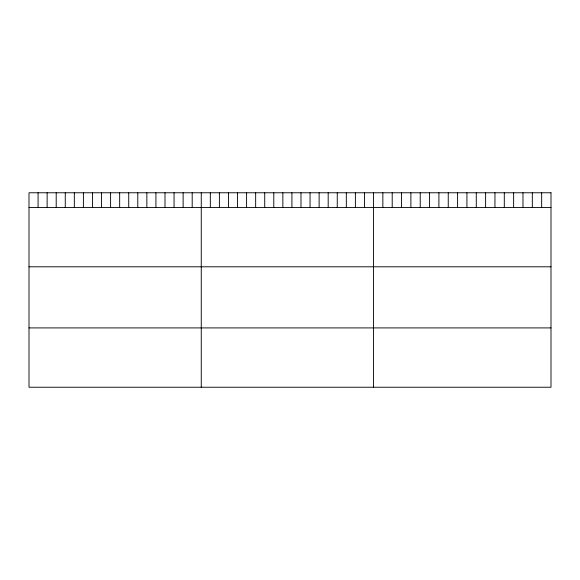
<?xml version="1.0" encoding="UTF-8"?>
<svg xmlns="http://www.w3.org/2000/svg" width="580" height="580" viewBox="0 0 580 580"><rect width="100%" height="100%" fill="white"/><g stroke="black" fill="none" stroke-linecap="round" stroke-linejoin="round"><path stroke-width="0.87" d="M29 207.488L551 207.488M29 266.8L551 266.8M29 327.91L551 327.91M541.662 192.77L541.662 207.488M532.317 192.77L532.317 207.488M522.979 192.77L522.979 207.488M513.634 192.77L513.634 207.488M504.296 192.77L504.296 207.488M494.95 192.77L494.95 207.488M485.612 192.77L485.612 207.488M476.274 192.77L476.274 207.488M466.929 192.77L466.929 207.488M457.591 192.77L457.591 207.488M448.246 192.77L448.246 207.488M438.908 192.77L438.908 207.488M429.57 192.77L429.57 207.488M420.224 192.77L420.224 207.488M410.887 192.77L410.887 207.488M401.541 192.77L401.541 207.488M392.203 192.77L392.203 207.488M382.858 192.77L382.858 207.488M373.52 192.77L373.52 387.23M364.45 192.77L364.45 207.488M355.388 192.77L355.388 207.488M346.318 192.77L346.318 207.488M337.255 192.77L337.255 207.488M328.186 192.77L328.186 207.488M319.123 192.77L319.123 207.488M310.053 192.77L310.053 207.488M300.991 192.77L300.991 207.488M291.921 192.77L291.921 207.488M282.859 192.77L282.859 207.488M273.789 192.77L273.789 207.488M264.726 192.77L264.726 207.488M255.657 192.77L255.657 207.488M246.594 192.77L246.594 207.488M237.524 192.77L237.524 207.488M228.462 192.77L228.462 207.488M219.392 192.77L219.392 207.488M210.33 192.77L210.33 207.488M201.26 192.77L201.26 387.23M192.19 192.77L192.19 207.488M183.128 192.77L183.128 207.488M174.058 192.77L174.058 207.488M164.995 192.77L164.995 207.488M155.926 192.77L155.926 207.488M146.863 192.77L146.863 207.488M137.793 192.77L137.793 207.488M128.731 192.77L128.731 207.488M119.661 192.77L119.661 207.488M110.599 192.77L110.599 207.488M101.529 192.77L101.529 207.488M92.466 192.77L92.466 207.488M83.397 192.77L83.397 207.488M74.334 192.77L74.334 207.488M65.264 192.77L65.264 207.488M56.202 192.77L56.202 207.488M47.132 192.77L47.132 207.488M38.07 192.77L38.07 207.488M551 192.77L29 192.77L29 387.23L551 387.23L551 192.77"/></g></svg>
